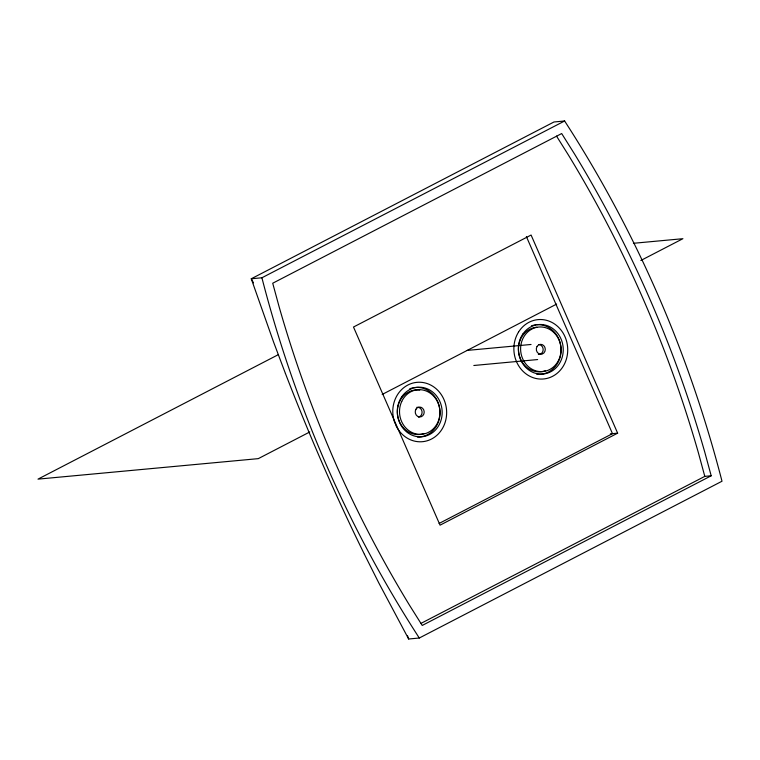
<?xml version="1.0" encoding="UTF-8"?>
<svg xmlns="http://www.w3.org/2000/svg" width="760" height="760" viewBox="0 0 760 760"><rect width="100%" height="100%" fill="white"/><g stroke="black" fill="none" stroke-linecap="round" stroke-linejoin="round"><path stroke-width="1.14" d="M285.418 373.454L273.619 342.152L251.266 278.768L261.905 277.78L564.614 120.992A1144.37 1033.144 84.7 0 1 722 481.232L419.292 638.02L408.652 639.008L378.831 582.986L364.41 554.268M278.236 354.702L38 479.132L258.286 458.641L309.728 431.993M382.175 394.459L556.653 304.085M640.822 260.49L682.908 238.697L633.431 243.295M439.099 523.459L612.484 433.656L526.395 236.607M617.642 433.171L440.059 525.16L353.495 327.028L531.088 235.039L617.642 433.171L610.356 433.846M421.106 623.323L704.805 476.377L711.189 475.779L704.739 452.038A1134.433 1024.176 84.7 0 0 574.522 153.986L561.678 133.551L272.716 283.224L279.167 306.964A1134.433 1024.176 84.7 0 0 409.383 605.026L422.227 625.452L711.189 475.779M564.614 120.992L553.973 121.98L251.266 278.768L253.508 282.881M467.229 350.408L531.05 344.47M473.822 365.493L537.643 359.556M556.519 136.097L568.138 154.584A1134.433 1024.176 84.7 0 1 698.355 452.637L704.805 476.377M407.522 635.721L408.652 639.008M395.077 423.548A29.811 26.913 84.7 0 1 422.265 382.423A29.811 26.913 84.7 0 1 441.854 429.447A29.811 26.913 84.7 0 1 395.504 424.555M531.392 325.869A24.842 22.429 84.7 0 1 535.971 324.805M537.139 324.7A24.842 22.429 84.7 0 1 561.117 350.227A24.842 22.429 84.7 0 1 536.664 374.176M545.594 370.623A22.363 20.188 84.7 0 1 518.947 353.932A22.363 20.188 84.7 0 1 536.892 327.209M538.982 344.555A4.969 4.484 84.7 0 1 543.153 349.942A4.969 4.484 84.7 0 1 538.356 354.445M409.668 388.825A24.842 22.429 84.7 0 1 413.07 387.809M414.219 387.609A24.842 22.429 84.7 0 1 439.983 410.894A24.842 22.429 84.7 0 1 417.44 437.028M423.795 433.599A22.363 20.188 84.7 0 1 397.49 414.086A22.363 20.188 84.7 0 1 419.738 390.051M416.784 407.312A4.969 4.484 84.7 0 1 422.009 411.416A4.969 4.484 84.7 0 1 418.399 417.116M419.292 638.02A1144.37 1033.144 84.7 0 1 261.905 277.78M364.41 554.268A814.425 290.177 69.7 0 1 285.418 373.454M518.472 332.167A29.811 26.913 84.7 0 0 538.916 378.964A29.811 26.913 84.7 0 0 565.012 336.756A29.811 26.913 84.7 0 0 518.472 332.167M537.073 346.446A4.969 4.484 84.7 0 0 540.483 354.245A4.969 4.484 84.7 0 0 544.834 347.206A4.969 4.484 84.7 0 0 537.073 346.446M416.024 409.117A4.969 4.484 84.7 0 0 419.358 416.955A4.969 4.484 84.7 0 0 423.776 409.972A4.969 4.484 84.7 0 0 416.024 409.117M523.136 333.611A24.842 22.429 84.7 0 0 537.633 373.806A24.842 22.429 84.7 0 0 561.63 340.48A24.842 22.429 84.7 0 0 523.136 333.611M401.641 396.919A24.842 22.429 84.7 0 0 417.231 436.63A24.842 22.429 84.7 0 0 440.287 402.496A24.842 22.429 84.7 0 0 401.641 396.919M522.481 339.492A22.363 20.188 84.7 0 0 542.573 371.583A22.363 20.188 84.7 0 0 557.346 336.822A22.363 20.188 84.7 0 0 522.481 339.492M401.726 401.46A22.363 20.188 84.7 0 0 420.736 434.349A22.363 20.188 84.7 0 0 436.677 400.235A22.363 20.188 84.7 0 0 401.726 401.46"/></g></svg>
